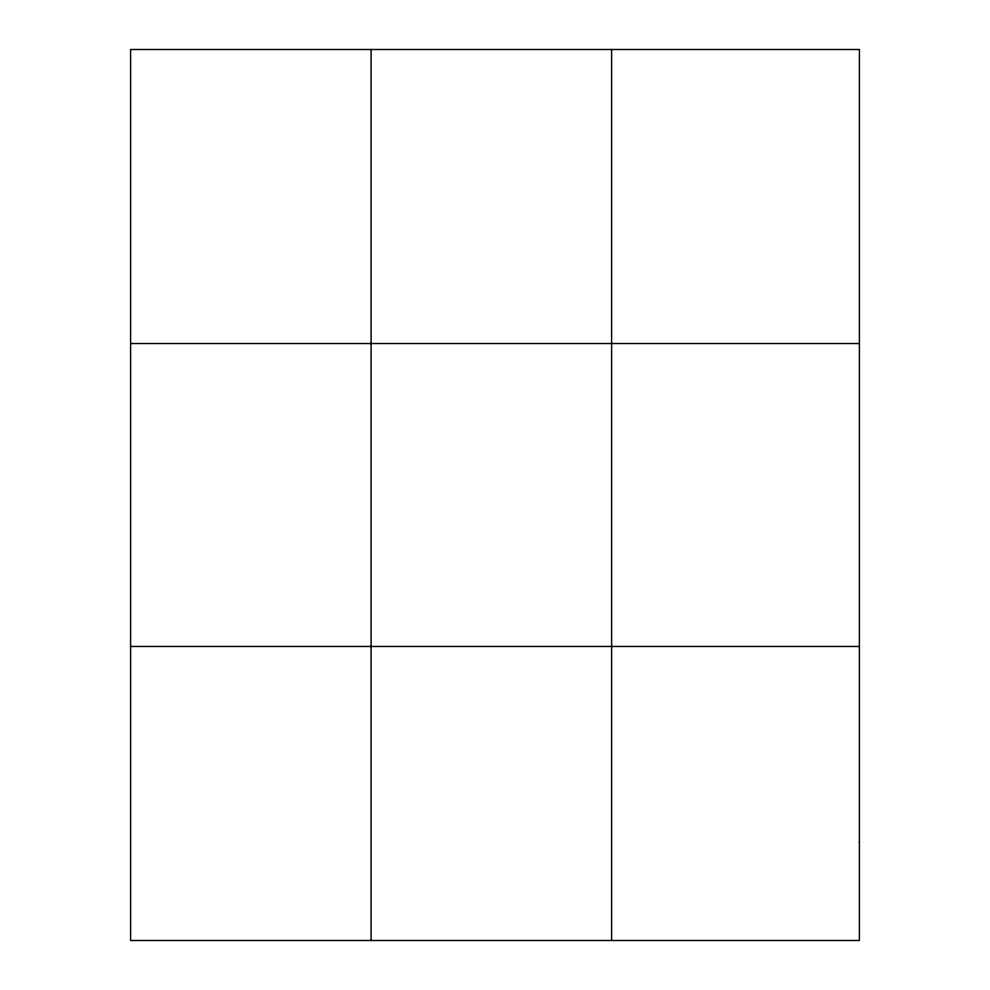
<?xml version="1.0" encoding="UTF-8"?>
<svg xmlns="http://www.w3.org/2000/svg" width="990" height="990" viewBox="0 0 990 990"><rect width="100%" height="100%" fill="white"/><g stroke="black" fill="none" stroke-linecap="round" stroke-linejoin="round"><path stroke-width="1.49" d="M371.101 940.5L371.101 49.5M611.61 940.5L611.61 49.5M130.593 343.53L859.407 343.53M130.593 646.47L859.407 646.47M859.407 842.49L859.407 940.5L130.593 940.5L130.593 49.5L859.407 49.5L859.407 842.49"/></g></svg>
